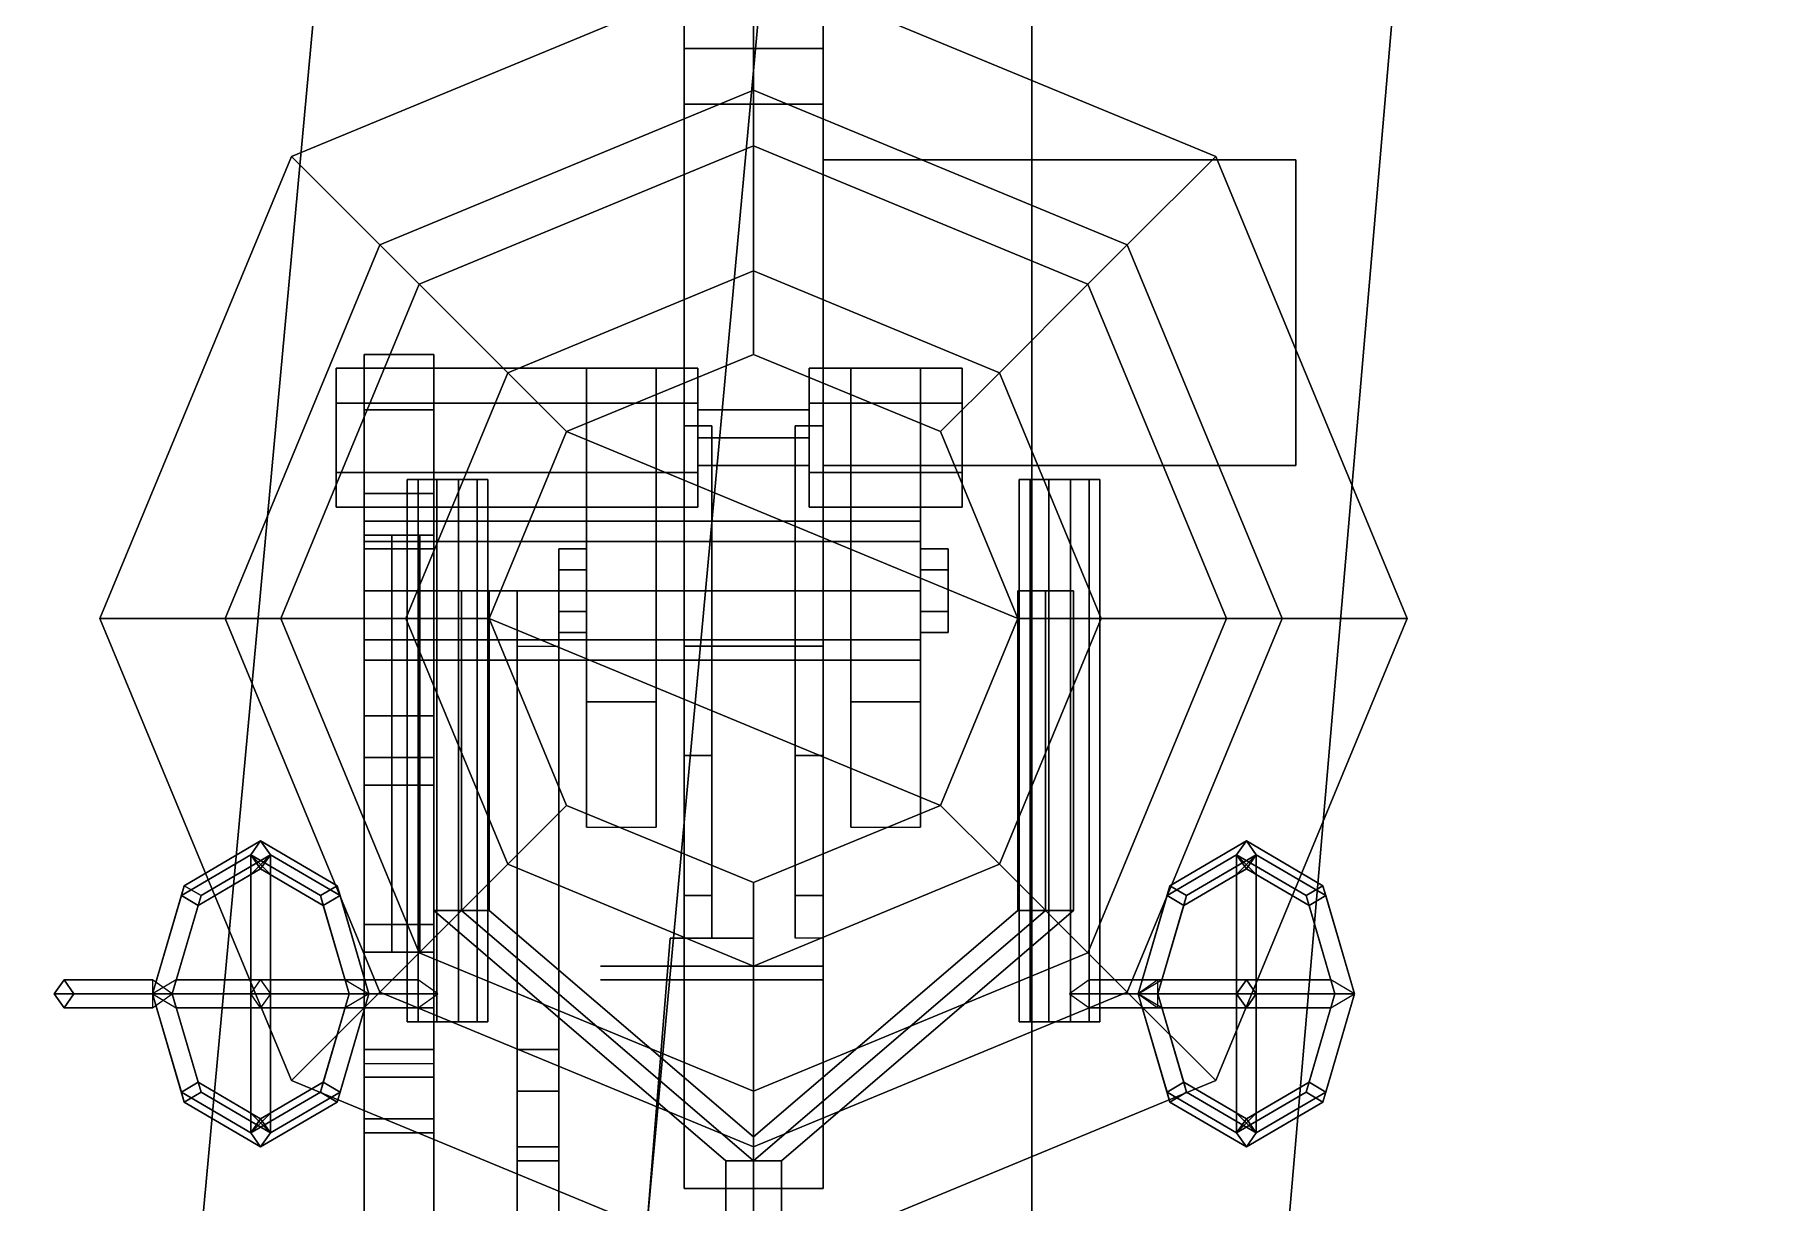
# Model space of a CAD drawing. Header units: millimetres. Extents: x -4.4 to 4.4, y -34.7 to 40.8.
# Drawn here: x -3.727 to -2.483, y 6.38 to 7.22 of the extents above; entities that cross this region are included whole.
import ezdxf

# ---------------------------------------------------------------- set-up
doc = ezdxf.new("R2010")
doc.units = ezdxf.units.MM
doc.layers.add('sleeve', color=5, linetype='Continuous')
doc.layers.add('turret', color=2, linetype='Continuous')

msp = doc.modelspace()

# ---------------------------------------------------------------- linework, layer by layer
for points in [[(-3.78, 9.69, -0.1), (-3.59, 9.69, -0.78), (-4.27, 1.88, -0.78), (-4.37, 1.88, -0.1)], [(-3.59, 9.69, -0.78), (-3.3, 9.69, -1.31), (-4.02, 1.88, -1.31), (-4.27, 1.88, -0.78)], [(-3.01, 9.69, 4.32), (-4.11, 9.69, 4.27), (-4.17, 1.88, 4.14), (-3.01, 1.88, 4.2)], [(-3.3, 9.69, -1.31), (-2.98, 9.69, -1.67), (-3.7, 1.88, -1.67), (-4.02, 1.88, -1.31)], [(-2.98, 9.69, -1.67), (-2.54, 9.69, -1.97), (-3.21, 1.88, -1.97), (-3.7, 1.88, -1.67)], [(-2.54, 9.69, -1.97), (-2.04, 9.69, -2.19), (-2.56, 1.88, -2.19), (-3.21, 1.88, -1.97)], [(-1.59, 9.69, 4.37), (-3.01, 9.69, 4.32), (-3.01, 1.88, 4.2), (-1.59, 1.88, 4.29)], [(-2.04, 9.69, -2.19), (-1.29, 9.69, -2.41), (-1.29, 1.88, -2.41), (-2.56, 1.88, -2.19)], [(-3.21, 7.27, 4.33), (-3.5423, 7.1323, 4.33), (-3.5423, 7.1323, 4.36), (-3.21, 7.27, 4.36)], [(-3.21, 7.27, 4.36), (-3.5423, 7.1323, 4.36), (-3.4787, 7.0687, 4.36), (-3.21, 7.18, 4.36)], [(-2.8777, 7.1323, 4.33), (-3.21, 7.27, 4.33), (-3.21, 7.27, 4.36), (-2.8777, 7.1323, 4.36)], [(-2.8777, 7.1323, 4.36), (-3.21, 7.27, 4.36), (-3.21, 7.18, 4.36), (-2.9413, 7.0687, 4.36)], [(-3.21, 7.18, 4.36), (-3.4787, 7.0687, 4.36), (-3.4504, 7.0404, 4.42), (-3.21, 7.14, 4.42)], [(-2.9413, 7.0687, 4.36), (-3.21, 7.18, 4.36), (-3.21, 7.14, 4.42), (-2.9696, 7.0404, 4.42)], [(-3.21, 7.14, 4.42), (-3.4504, 7.0404, 4.42), (-3.3868, 6.9768, 4.42), (-3.21, 7.05, 4.42)], [(-2.9696, 7.0404, 4.42), (-3.21, 7.14, 4.42), (-3.21, 7.05, 4.42), (-3.0332, 6.9768, 4.42)], [(-3.5423, 7.1323, 4.33), (-3.68, 6.8, 4.33), (-3.68, 6.8, 4.36), (-3.5423, 7.1323, 4.36)], [(-3.5423, 7.1323, 4.36), (-3.68, 6.8, 4.36), (-3.59, 6.8, 4.36), (-3.4787, 7.0687, 4.36)], [(-2.74, 6.8, 4.36), (-2.8777, 7.1323, 4.36), (-2.9413, 7.0687, 4.36), (-2.83, 6.8, 4.36)], [(-2.74, 6.8, 4.33), (-2.8777, 7.1323, 4.33), (-2.8777, 7.1323, 4.36), (-2.74, 6.8, 4.36)], [(-3.4787, 7.0687, 4.36), (-3.59, 6.8, 4.36), (-3.55, 6.8, 4.42), (-3.4504, 7.0404, 4.42)], [(-2.83, 6.8, 4.36), (-2.9413, 7.0687, 4.36), (-2.9696, 7.0404, 4.42), (-2.87, 6.8, 4.42)], [(-3.4504, 7.0404, 4.42), (-3.55, 6.8, 4.42), (-3.46, 6.8, 4.42), (-3.3868, 6.9768, 4.42)], [(-3.21, 7.05, 4.42), (-3.3868, 6.9768, 4.42), (-3.3444, 6.9344, 4.97), (-3.21, 6.99, 4.97)], [(-3.0332, 6.9768, 4.42), (-3.21, 7.05, 4.42), (-3.21, 6.99, 4.97), (-3.0756, 6.9344, 4.97)], [(-2.87, 6.8, 4.42), (-2.9696, 7.0404, 4.42), (-3.0332, 6.9768, 4.42), (-2.96, 6.8, 4.42)], [(-3.3868, 6.9768, 4.42), (-3.46, 6.8, 4.42), (-3.4, 6.8, 4.97), (-3.3444, 6.9344, 4.97)], [(-2.96, 6.8, 4.42), (-3.0332, 6.9768, 4.42), (-3.0756, 6.9344, 4.97), (-3.02, 6.8, 4.97)], [(-3.68, 6.8, 4.33), (-3.5423, 6.4677, 4.33), (-3.5423, 6.4677, 4.36), (-3.68, 6.8, 4.36)], [(-3.68, 6.8, 4.36), (-3.5423, 6.4677, 4.36), (-3.4787, 6.5313, 4.36), (-3.59, 6.8, 4.36)], [(-3.59, 6.8, 4.36), (-3.4787, 6.5313, 4.36), (-3.4504, 6.5596, 4.42), (-3.55, 6.8, 4.42)], [(-3.55, 6.8, 4.42), (-3.4504, 6.5596, 4.42), (-3.3868, 6.6232, 4.42), (-3.46, 6.8, 4.42)], [(-3.46, 6.8, 4.42), (-3.3868, 6.6232, 4.42), (-3.3444, 6.6656, 4.97), (-3.4, 6.8, 4.97)], [(-3.0332, 6.6232, 4.42), (-2.96, 6.8, 4.42), (-3.02, 6.8, 4.97), (-3.0756, 6.6656, 4.97)], [(-2.9696, 6.5596, 4.42), (-2.87, 6.8, 4.42), (-2.96, 6.8, 4.42), (-3.0332, 6.6232, 4.42)], [(-2.9413, 6.5313, 4.36), (-2.83, 6.8, 4.36), (-2.87, 6.8, 4.42), (-2.9696, 6.5596, 4.42)], [(-2.8777, 6.4677, 4.36), (-2.74, 6.8, 4.36), (-2.83, 6.8, 4.36), (-2.9413, 6.5313, 4.36)], [(-2.8777, 6.4677, 4.33), (-2.74, 6.8, 4.33), (-2.74, 6.8, 4.36), (-2.8777, 6.4677, 4.36)], [(-3.3868, 6.6232, 4.42), (-3.21, 6.55, 4.42), (-3.21, 6.61, 4.97), (-3.3444, 6.6656, 4.97)], [(-3.21, 6.55, 4.42), (-3.0332, 6.6232, 4.42), (-3.0756, 6.6656, 4.97), (-3.21, 6.61, 4.97)], [(-3.4504, 6.5596, 4.42), (-3.21, 6.46, 4.42), (-3.21, 6.55, 4.42), (-3.3868, 6.6232, 4.42)], [(-3.21, 6.46, 4.42), (-2.9696, 6.5596, 4.42), (-3.0332, 6.6232, 4.42), (-3.21, 6.55, 4.42)], [(-3.4787, 6.5313, 4.36), (-3.21, 6.42, 4.36), (-3.21, 6.46, 4.42), (-3.4504, 6.5596, 4.42)], [(-3.21, 6.42, 4.36), (-2.9413, 6.5313, 4.36), (-2.9696, 6.5596, 4.42), (-3.21, 6.46, 4.42)], [(-3.5423, 6.4677, 4.36), (-3.21, 6.33, 4.36), (-3.21, 6.42, 4.36), (-3.4787, 6.5313, 4.36)], [(-3.21, 6.33, 4.36), (-2.8777, 6.4677, 4.36), (-2.9413, 6.5313, 4.36), (-3.21, 6.42, 4.36)], [(-3.5423, 6.4677, 4.33), (-3.21, 6.33, 4.33), (-3.21, 6.33, 4.36), (-3.5423, 6.4677, 4.36)], [(-3.21, 6.33, 4.33), (-2.8777, 6.4677, 4.33), (-2.8777, 6.4677, 4.36), (-3.21, 6.33, 4.36)]]:
    msp.add_3dface(points)
at = {"layer": 'sleeve'}
for points in [[(-3.16, 7.21, 5.45), (-3.16, 7.23, 5.44), (-3.26, 7.23, 5.44), (-3.26, 7.21, 5.45)], [(-3.26, 7.17, 5.29), (-3.26, 7.23, 5.32), (-3.16, 7.23, 5.32), (-3.16, 7.17, 5.29)], [(-3.26, 7.23, 5.44), (-3.26, 7.23, 5.32), (-3.26, 7.17, 5.29), (-3.26, 7.21, 5.45)], [(-3.16, 7.17, 5.29), (-3.16, 7.23, 5.32), (-3.16, 7.23, 5.44), (-3.16, 7.21, 5.45)], [(-3.16, 6.78, 5.45), (-3.16, 7.21, 5.45), (-3.26, 7.21, 5.45), (-3.26, 6.78, 5.45)], [(-3.26, 7.21, 5.45), (-3.26, 7.17, 5.29), (-3.26, 6.78, 5.27), (-3.26, 6.78, 5.45)], [(-3.16, 6.78, 5.27), (-3.16, 7.17, 5.29), (-3.16, 7.21, 5.45), (-3.16, 6.78, 5.45)], [(-3.26, 6.78, 5.27), (-3.26, 7.17, 5.29), (-3.16, 7.17, 5.29), (-3.16, 6.78, 5.27)], [(-2.82, 6.91, 5.41), (-2.82, 7.13, 5.41), (-3.16, 7.13, 5.41), (-3.16, 6.91, 5.41)], [(-2.82, 7.13, 5.41), (-2.82, 7.13, 5.37), (-3.16, 7.13, 5.37), (-3.16, 7.13, 5.41)], [(-3.16, 6.91, 5.37), (-3.16, 7.13, 5.37), (-2.82, 7.13, 5.37), (-2.82, 6.91, 5.37)], [(-2.82, 6.91, 5.37), (-2.82, 7.13, 5.37), (-2.82, 7.13, 5.41), (-2.82, 6.91, 5.41)], [(-3.26, 6.9386, 5.1836), (-3.26, 6.78, 5.27), (-3.24, 6.78, 5.27), (-3.24, 6.9386, 5.1836)], [(-3.26, 6.78, 5.27), (-3.26, 6.78, 5.27), (-3.26, 6.9386, 5.1836), (-3.26, 6.82, 5.16)], [(-3.26, 6.82, 5.16), (-3.26, 6.9386, 5.1836), (-3.24, 6.9386, 5.1836), (-3.24, 6.82, 5.16)], [(-3.18, 6.82, 5.16), (-3.18, 6.9386, 5.1836), (-3.16, 6.9386, 5.1836), (-3.16, 6.82, 5.16)], [(-3.18, 6.78, 5.27), (-3.18, 6.78, 5.27), (-3.18, 6.9386, 5.1836), (-3.18, 6.82, 5.16)], [(-3.18, 6.9386, 5.1836), (-3.18, 6.78, 5.27), (-3.16, 6.78, 5.27), (-3.16, 6.9386, 5.1836)], [(-3.16, 6.91, 5.41), (-3.16, 6.91, 5.37), (-2.82, 6.91, 5.37), (-2.82, 6.91, 5.41)], [(-3.28, 6.87, 5.47), (-3.28, 6.8554, 5.5054), (-3.14, 6.8554, 5.5054), (-3.14, 6.87, 5.47)], [(-3.28, 6.8554, 5.4346), (-3.28, 6.87, 5.47), (-3.14, 6.87, 5.47), (-3.14, 6.8554, 5.4346)], [(-3.28, 6.8554, 5.5054), (-3.28, 6.82, 5.52), (-3.14, 6.82, 5.52), (-3.14, 6.8554, 5.5054)], [(-3.28, 6.82, 5.42), (-3.28, 6.8554, 5.4346), (-3.14, 6.8554, 5.4346), (-3.14, 6.82, 5.42)], [(-3.33, 6.835, 5.496), (-3.33, 6.85, 5.47), (-3.35, 6.85, 5.47), (-3.35, 6.835, 5.496)], [(-3.33, 6.85, 5.47), (-3.33, 6.835, 5.444), (-3.35, 6.835, 5.444), (-3.35, 6.85, 5.47)], [(-3.35, 6.85, 5.47), (-3.35, 6.79, 5.47), (-3.35, 6.805, 5.496), (-3.35, 6.835, 5.496)], [(-3.35, 6.835, 5.444), (-3.35, 6.805, 5.444), (-3.35, 6.79, 5.47), (-3.35, 6.85, 5.47)], [(-3.09, 6.85, 5.47), (-3.09, 6.835, 5.496), (-3.07, 6.835, 5.496), (-3.07, 6.85, 5.47)], [(-3.09, 6.835, 5.444), (-3.09, 6.85, 5.47), (-3.07, 6.85, 5.47), (-3.07, 6.835, 5.444)], [(-3.07, 6.835, 5.496), (-3.07, 6.805, 5.496), (-3.07, 6.79, 5.47), (-3.07, 6.85, 5.47)], [(-3.07, 6.85, 5.47), (-3.07, 6.79, 5.47), (-3.07, 6.805, 5.444), (-3.07, 6.835, 5.444)], [(-3.33, 6.805, 5.496), (-3.33, 6.835, 5.496), (-3.35, 6.835, 5.496), (-3.35, 6.805, 5.496)], [(-3.33, 6.835, 5.444), (-3.33, 6.805, 5.444), (-3.35, 6.805, 5.444), (-3.35, 6.835, 5.444)], [(-3.09, 6.835, 5.496), (-3.09, 6.805, 5.496), (-3.07, 6.805, 5.496), (-3.07, 6.835, 5.496)], [(-3.09, 6.805, 5.444), (-3.09, 6.835, 5.444), (-3.07, 6.835, 5.444), (-3.07, 6.805, 5.444)], [(-3.28, 6.82, 5.52), (-3.28, 6.7846, 5.5054), (-3.14, 6.7846, 5.5054), (-3.14, 6.82, 5.52)], [(-3.28, 6.7846, 5.4346), (-3.28, 6.82, 5.42), (-3.14, 6.82, 5.42), (-3.14, 6.7846, 5.4346)], [(-3.26, 6.6008, 5.2508), (-3.26, 6.78, 5.27), (-3.26, 6.82, 5.16), (-3.26, 6.7014, 5.1836)], [(-3.26, 6.7014, 5.1836), (-3.26, 6.82, 5.16), (-3.24, 6.82, 5.16), (-3.24, 6.7014, 5.1836)], [(-3.24, 6.7014, 5.1836), (-3.24, 6.82, 5.16), (-3.24, 6.78, 5.27), (-3.24, 6.6008, 5.2508)], [(-3.18, 6.7014, 5.1836), (-3.18, 6.82, 5.16), (-3.16, 6.82, 5.16), (-3.16, 6.7014, 5.1836)], [(-3.18, 6.6008, 5.2508), (-3.18, 6.78, 5.27), (-3.18, 6.82, 5.16), (-3.18, 6.7014, 5.1836)], [(-3.16, 6.7014, 5.1836), (-3.16, 6.82, 5.16), (-3.16, 6.78, 5.27), (-3.16, 6.6008, 5.2508)], [(-3.33, 6.79, 5.47), (-3.33, 6.805, 5.496), (-3.35, 6.805, 5.496), (-3.35, 6.79, 5.47)], [(-3.33, 6.805, 5.444), (-3.33, 6.79, 5.47), (-3.35, 6.79, 5.47), (-3.35, 6.805, 5.444)], [(-3.09, 6.805, 5.496), (-3.09, 6.79, 5.47), (-3.07, 6.79, 5.47), (-3.07, 6.805, 5.496)], [(-3.09, 6.79, 5.47), (-3.09, 6.805, 5.444), (-3.07, 6.805, 5.444), (-3.07, 6.79, 5.47)], [(-3.28, 6.7846, 5.5054), (-3.28, 6.77, 5.47), (-3.14, 6.77, 5.47), (-3.14, 6.7846, 5.5054)], [(-3.28, 6.77, 5.47), (-3.28, 6.7846, 5.4346), (-3.14, 6.7846, 5.4346), (-3.14, 6.77, 5.47)], [(-3.26, 6.39, 5.32), (-3.26, 6.78, 5.27), (-3.16, 6.78, 5.27), (-3.16, 6.39, 5.32)], [(-3.16, 6.39, 5.45), (-3.16, 6.78, 5.45), (-3.26, 6.78, 5.45), (-3.26, 6.39, 5.45)], [(-3.26, 6.78, 5.45), (-3.26, 6.78, 5.27), (-3.26, 6.39, 5.32), (-3.26, 6.39, 5.45)], [(-3.26, 6.78, 5.27), (-3.26, 6.78, 5.27), (-3.26, 6.6008, 5.2508), (-3.26, 6.57, 5.2969)], [(-3.24, 6.57, 5.2969), (-3.24, 6.6008, 5.2508), (-3.24, 6.78, 5.27)], [(-3.18, 6.78, 5.27), (-3.18, 6.78, 5.27), (-3.18, 6.6008, 5.2508), (-3.18, 6.57, 5.2969)], [(-3.16, 6.39, 5.32), (-3.16, 6.78, 5.27), (-3.16, 6.78, 5.45), (-3.16, 6.39, 5.45)], [(-3.16, 6.57, 5.2969), (-3.16, 6.6008, 5.2508), (-3.16, 6.78, 5.27)], [(-3.26, 6.6008, 5.2508), (-3.26, 6.7014, 5.1836), (-3.24, 6.7014, 5.1836), (-3.24, 6.6008, 5.2508)], [(-3.18, 6.6008, 5.2508), (-3.18, 6.7014, 5.1836), (-3.16, 6.7014, 5.1836), (-3.16, 6.6008, 5.2508)], [(-3.26, 6.57, 5.2969), (-3.26, 6.6008, 5.2508), (-3.24, 6.6008, 5.2508), (-3.24, 6.57, 5.2969)], [(-3.18, 6.57, 5.2969), (-3.18, 6.6008, 5.2508), (-3.16, 6.6008, 5.2508), (-3.16, 6.57, 5.2969)], [(-3.26, 6.39, 5.45), (-3.26, 6.39, 5.32), (-3.16, 6.39, 5.32), (-3.16, 6.39, 5.45)]]:
    msp.add_3dface(points, dxfattribs=at)
at = {"layer": 'turret'}
for points in [[(-3.51, 6.955, 5.1167), (-3.51, 6.98, 5.16), (-3.25, 6.98, 5.16), (-3.25, 6.955, 5.1167)], [(-3.51, 6.98, 5.16), (-3.51, 6.955, 5.2033), (-3.25, 6.955, 5.2033), (-3.25, 6.98, 5.16)], [(-3.51, 6.98, 5.16), (-3.51, 6.88, 5.16), (-3.51, 6.905, 5.2033), (-3.51, 6.955, 5.2033)], [(-3.51, 6.955, 5.1167), (-3.51, 6.905, 5.1167), (-3.51, 6.88, 5.16), (-3.51, 6.98, 5.16)], [(-3.49, 6.98, 5.1), (-3.49, 6.99, 5.14), (-3.44, 6.99, 5.14), (-3.44, 6.98, 5.1)], [(-3.49, 6.99, 5.14), (-3.49, 6.86, 5.16), (-3.44, 6.86, 5.16), (-3.44, 6.99, 5.14)], [(-3.49, 6.85, 5.1), (-3.49, 6.86, 5.16), (-3.49, 6.99, 5.14), (-3.49, 6.98, 5.1)], [(-3.44, 6.98, 5.1), (-3.44, 6.85, 5.1), (-3.49, 6.85, 5.1), (-3.49, 6.98, 5.1)], [(-3.44, 6.99, 5.14), (-3.44, 6.86, 5.16), (-3.44, 6.85, 5.1), (-3.44, 6.98, 5.1)], [(-3.21, 6.99, 4.97), (-3.3444, 6.9344, 4.97), (-3.3444, 6.9344, 5.02), (-3.21, 6.99, 5.02)], [(-3.3444, 6.9344, 5.02), (-3.02, 6.8, 5.02), (-3.0756, 6.9344, 5.02), (-3.21, 6.99, 5.02)], [(-3.33, 6.88, 5.37), (-3.33, 6.98, 5.02), (-3.33, 6.65, 5.02), (-3.33, 6.74, 5.37)], [(-3.28, 6.88, 5.37), (-3.28, 6.98, 5.02), (-3.33, 6.98, 5.02), (-3.33, 6.88, 5.37)], [(-3.28, 6.65, 5.02), (-3.28, 6.98, 5.02), (-3.28, 6.88, 5.37), (-3.28, 6.74, 5.37)], [(-3.25, 6.905, 5.1167), (-3.25, 6.955, 5.1167), (-3.25, 6.98, 5.16), (-3.25, 6.88, 5.16)], [(-3.25, 6.88, 5.16), (-3.25, 6.98, 5.16), (-3.25, 6.955, 5.2033), (-3.25, 6.905, 5.2033)], [(-3.0756, 6.9344, 4.97), (-3.21, 6.99, 4.97), (-3.21, 6.99, 5.02), (-3.0756, 6.9344, 5.02)], [(-3.17, 6.98, 5.16), (-3.17, 6.88, 5.16), (-3.17, 6.905, 5.2033), (-3.17, 6.955, 5.2033)], [(-3.17, 6.955, 5.1167), (-3.17, 6.905, 5.1167), (-3.17, 6.88, 5.16), (-3.17, 6.98, 5.16)], [(-3.06, 6.955, 5.2033), (-3.06, 6.98, 5.16), (-3.17, 6.98, 5.16), (-3.17, 6.955, 5.2033)], [(-3.06, 6.98, 5.16), (-3.06, 6.955, 5.1167), (-3.17, 6.955, 5.1167), (-3.17, 6.98, 5.16)], [(-3.09, 6.88, 5.37), (-3.09, 6.98, 5.02), (-3.14, 6.98, 5.02), (-3.14, 6.88, 5.37)], [(-3.14, 6.88, 5.37), (-3.14, 6.98, 5.02), (-3.14, 6.65, 5.02), (-3.14, 6.74, 5.37)], [(-3.09, 6.65, 5.02), (-3.09, 6.98, 5.02), (-3.09, 6.88, 5.37), (-3.09, 6.74, 5.37)], [(-3.06, 6.88, 5.16), (-3.06, 6.98, 5.16), (-3.06, 6.955, 5.2033), (-3.06, 6.905, 5.2033)], [(-3.06, 6.905, 5.1167), (-3.06, 6.955, 5.1167), (-3.06, 6.98, 5.16), (-3.06, 6.88, 5.16)], [(-3.51, 6.905, 5.1167), (-3.51, 6.955, 5.1167), (-3.25, 6.955, 5.1167), (-3.25, 6.905, 5.1167)], [(-3.51, 6.955, 5.2033), (-3.51, 6.905, 5.2033), (-3.25, 6.905, 5.2033), (-3.25, 6.955, 5.2033)], [(-3.06, 6.955, 5.1167), (-3.06, 6.905, 5.1167), (-3.17, 6.905, 5.1167), (-3.17, 6.955, 5.1167)], [(-3.06, 6.905, 5.2033), (-3.06, 6.955, 5.2033), (-3.17, 6.955, 5.2033), (-3.17, 6.905, 5.2033)], [(-3.49, 6.95, 5.21), (-3.49, 6.86, 5.32), (-3.44, 6.86, 5.32), (-3.44, 6.95, 5.21)], [(-3.49, 6.89, 5.16), (-3.49, 6.95, 5.21), (-3.44, 6.95, 5.21), (-3.44, 6.89, 5.16)], [(-3.49, 6.82, 5.28), (-3.49, 6.86, 5.32), (-3.49, 6.95, 5.21), (-3.49, 6.89, 5.16)], [(-3.44, 6.95, 5.21), (-3.44, 6.86, 5.32), (-3.44, 6.82, 5.28), (-3.44, 6.89, 5.16)], [(-3.25, 6.95, 5.16), (-3.25, 6.93, 5.18), (-3.17, 6.93, 5.18), (-3.17, 6.95, 5.16)], [(-3.25, 6.93, 5.14), (-3.25, 6.95, 5.16), (-3.17, 6.95, 5.16), (-3.17, 6.93, 5.14)], [(-3.4, 6.8, 5.02), (-3.0756, 6.6656, 5.02), (-3.02, 6.8, 5.02), (-3.3444, 6.9344, 5.02)], [(-3.3444, 6.9344, 4.97), (-3.4, 6.8, 4.97), (-3.4, 6.8, 5.02), (-3.3444, 6.9344, 5.02)], [(-3.25, 6.93, 5.18), (-3.25, 6.91, 5.16), (-3.17, 6.91, 5.16), (-3.17, 6.93, 5.18)], [(-3.25, 6.91, 5.16), (-3.25, 6.93, 5.14), (-3.17, 6.93, 5.14), (-3.17, 6.91, 5.16)], [(-3.02, 6.8, 4.97), (-3.0756, 6.9344, 4.97), (-3.0756, 6.9344, 5.02), (-3.02, 6.8, 5.02)], [(-3.51, 6.905, 5.2033), (-3.51, 6.88, 5.16), (-3.25, 6.88, 5.16), (-3.25, 6.905, 5.2033)], [(-3.51, 6.88, 5.16), (-3.51, 6.905, 5.1167), (-3.25, 6.905, 5.1167), (-3.25, 6.88, 5.16)], [(-3.06, 6.88, 5.16), (-3.06, 6.905, 5.2033), (-3.17, 6.905, 5.2033), (-3.17, 6.88, 5.16)], [(-3.06, 6.905, 5.1167), (-3.06, 6.88, 5.16), (-3.17, 6.88, 5.16), (-3.17, 6.905, 5.1167)], [(-3.459, 6.51, 4.9922), (-3.4512, 6.51, 5.0212), (-3.4512, 6.9, 5.0212), (-3.459, 6.9, 4.9922)], [(-3.4512, 6.9, 5.0212), (-3.4088, 6.9, 4.9788), (-3.4378, 6.9, 4.971), (-3.459, 6.9, 4.9922)], [(-3.4378, 6.51, 4.971), (-3.459, 6.51, 4.9922), (-3.459, 6.9, 4.9922), (-3.4378, 6.9, 4.971)], [(-3.4512, 6.51, 5.0212), (-3.4222, 6.51, 5.029), (-3.4222, 6.9, 5.029), (-3.4512, 6.9, 5.0212)], [(-3.4222, 6.9, 5.029), (-3.401, 6.9, 5.0078), (-3.4088, 6.9, 4.9788), (-3.4512, 6.9, 5.0212)], [(-3.4088, 6.51, 4.9788), (-3.4378, 6.51, 4.971), (-3.4378, 6.9, 4.971), (-3.4088, 6.9, 4.9788)], [(-3.4222, 6.51, 5.029), (-3.401, 6.51, 5.0078), (-3.401, 6.9, 5.0078), (-3.4222, 6.9, 5.029)], [(-3.401, 6.51, 5.0078), (-3.4088, 6.51, 4.9788), (-3.4088, 6.9, 4.9788), (-3.401, 6.9, 5.0078)], [(-2.9688, 6.9, 5.0212), (-3.0112, 6.9, 4.9788), (-3.019, 6.9, 5.0078), (-2.9978, 6.9, 5.029)], [(-3.019, 6.51, 5.0078), (-2.9978, 6.51, 5.029), (-2.9978, 6.9, 5.029), (-3.019, 6.9, 5.0078)], [(-3.0112, 6.51, 4.9788), (-3.019, 6.51, 5.0078), (-3.019, 6.9, 5.0078), (-3.0112, 6.9, 4.9788)], [(-2.961, 6.9, 4.9922), (-2.9822, 6.9, 4.971), (-3.0112, 6.9, 4.9788), (-2.9688, 6.9, 5.0212)], [(-2.9822, 6.51, 4.971), (-3.0112, 6.51, 4.9788), (-3.0112, 6.9, 4.9788), (-2.9822, 6.9, 4.971)], [(-2.9978, 6.51, 5.029), (-2.9688, 6.51, 5.0212), (-2.9688, 6.9, 5.0212), (-2.9978, 6.9, 5.029)], [(-2.961, 6.51, 4.9922), (-2.9822, 6.51, 4.971), (-2.9822, 6.9, 4.971), (-2.961, 6.9, 4.9922)], [(-2.9688, 6.51, 5.0212), (-2.961, 6.51, 4.9922), (-2.961, 6.9, 4.9922), (-2.9688, 6.9, 5.0212)], [(-3.44, 6.89, 5.16), (-3.44, 6.82, 5.28), (-3.49, 6.82, 5.28), (-3.49, 6.89, 5.16)], [(-3.33, 6.87, 5.47), (-3.33, 6.88, 5.37), (-3.33, 6.74, 5.37), (-3.33, 6.77, 5.47)], [(-3.28, 6.87, 5.47), (-3.28, 6.88, 5.37), (-3.33, 6.88, 5.37), (-3.33, 6.87, 5.47)], [(-3.28, 6.74, 5.37), (-3.28, 6.88, 5.37), (-3.28, 6.87, 5.47), (-3.28, 6.77, 5.47)], [(-3.14, 6.87, 5.47), (-3.14, 6.88, 5.37), (-3.14, 6.74, 5.37), (-3.14, 6.77, 5.47)], [(-3.09, 6.87, 5.47), (-3.09, 6.88, 5.37), (-3.14, 6.88, 5.37), (-3.14, 6.87, 5.47)], [(-3.09, 6.74, 5.37), (-3.09, 6.88, 5.37), (-3.09, 6.87, 5.47), (-3.09, 6.77, 5.47)], [(-3.49, 6.87, 5.47), (-3.49, 6.8554, 5.5054), (-3.28, 6.8554, 5.5054), (-3.28, 6.87, 5.47)], [(-3.49, 6.8554, 5.4346), (-3.49, 6.87, 5.47), (-3.33, 6.87, 5.47), (-3.33, 6.8554, 5.4346)], [(-3.49, 6.87, 5.47), (-3.49, 6.7846, 5.4346), (-3.49, 6.77, 5.47), (-3.49, 6.8554, 5.5054)], [(-3.49, 6.8554, 5.4346), (-3.49, 6.82, 5.42), (-3.49, 6.7846, 5.4346), (-3.49, 6.87, 5.47)], [(-3.28, 6.77, 5.47), (-3.28, 6.87, 5.47), (-3.28, 6.8554, 5.5054), (-3.28, 6.7846, 5.5054)], [(-3.14, 6.87, 5.47), (-3.14, 6.8554, 5.5054), (-3.09, 6.8554, 5.5054), (-3.09, 6.87, 5.47)], [(-3.14, 6.87, 5.47), (-3.14, 6.77, 5.47), (-3.14, 6.7846, 5.5054), (-3.14, 6.8554, 5.5054)], [(-3.09, 6.77, 5.47), (-3.09, 6.87, 5.47), (-3.09, 6.8554, 5.5054), (-3.09, 6.7846, 5.5054)], [(-3.49, 6.86, 5.32), (-3.49, 6.73, 5.47), (-3.44, 6.73, 5.47), (-3.44, 6.86, 5.32)], [(-3.49, 6.7, 5.42), (-3.49, 6.73, 5.47), (-3.49, 6.86, 5.32), (-3.49, 6.82, 5.28)], [(-3.44, 6.85, 5.1), (-3.44, 6.86, 5.16), (-3.49, 6.86, 5.16), (-3.49, 6.85, 5.1)], [(-3.49, 6.56, 5.16), (-3.47, 6.56, 5.18), (-3.47, 6.86, 5.15), (-3.49, 6.86, 5.13)], [(-3.47, 6.56, 5.14), (-3.49, 6.56, 5.16), (-3.49, 6.86, 5.13), (-3.47, 6.86, 5.11)], [(-3.49, 6.8554, 5.5054), (-3.49, 6.82, 5.52), (-3.28, 6.82, 5.52), (-3.28, 6.8554, 5.5054)], [(-3.49, 6.82, 5.42), (-3.49, 6.8554, 5.4346), (-3.33, 6.8554, 5.4346), (-3.33, 6.82, 5.42)], [(-3.49, 6.8554, 5.5054), (-3.49, 6.77, 5.47), (-3.49, 6.7846, 5.5054), (-3.49, 6.82, 5.52)], [(-3.47, 6.56, 5.18), (-3.45, 6.56, 5.16), (-3.45, 6.86, 5.13), (-3.47, 6.86, 5.15)], [(-3.45, 6.56, 5.16), (-3.47, 6.56, 5.14), (-3.47, 6.86, 5.11), (-3.45, 6.86, 5.13)], [(-3.44, 6.86, 5.32), (-3.44, 6.73, 5.47), (-3.44, 6.7, 5.42), (-3.44, 6.82, 5.28)], [(-3.28, 6.7846, 5.5054), (-3.28, 6.8554, 5.5054), (-3.28, 6.82, 5.52)], [(-3.14, 6.8554, 5.5054), (-3.14, 6.82, 5.52), (-3.09, 6.82, 5.52), (-3.09, 6.8554, 5.5054)], [(-3.14, 6.8554, 5.5054), (-3.14, 6.7846, 5.5054), (-3.14, 6.82, 5.52)], [(-3.09, 6.7846, 5.5054), (-3.09, 6.8554, 5.5054), (-3.09, 6.82, 5.52)], [(-3.49, 6.82, 5.52), (-3.49, 6.7846, 5.5054), (-3.28, 6.7846, 5.5054), (-3.28, 6.82, 5.52)], [(-3.49, 6.7846, 5.4346), (-3.49, 6.82, 5.42), (-3.33, 6.82, 5.42), (-3.33, 6.7846, 5.4346)], [(-3.44, 6.82, 5.28), (-3.44, 6.7, 5.42), (-3.49, 6.7, 5.42), (-3.49, 6.82, 5.28)], [(-3.42, 6.82, 4.96), (-3.44, 6.82, 4.98), (-3.42, 6.82, 5), (-3.4, 6.82, 4.98)], [(-3.44, 6.82, 4.98), (-3.42, 6.82, 4.96), (-3.42, 6.59, 4.96), (-3.44, 6.59, 4.98)], [(-3.42, 6.82, 5), (-3.44, 6.82, 4.98), (-3.44, 6.59, 4.98), (-3.42, 6.59, 5)], [(-3.42, 6.82, 4.96), (-3.4, 6.82, 4.98), (-3.4, 6.59, 4.98), (-3.42, 6.59, 4.96)], [(-3.4, 6.82, 4.98), (-3.42, 6.82, 5), (-3.42, 6.59, 5), (-3.4, 6.59, 4.98)], [(-3.38, 6.82, 5.52), (-3.38, 6.78, 5.49), (-3.38, 6.46, 5.81), (-3.38, 6.49, 5.86)], [(-3.35, 6.49, 5.86), (-3.35, 6.82, 5.52), (-3.38, 6.82, 5.52), (-3.38, 6.49, 5.86)], [(-3.35, 6.46, 5.81), (-3.35, 6.78, 5.49), (-3.35, 6.82, 5.52), (-3.35, 6.49, 5.86)], [(-3.14, 6.82, 5.52), (-3.14, 6.7846, 5.5054), (-3.09, 6.7846, 5.5054), (-3.09, 6.82, 5.52)], [(-3.02, 6.82, 4.98), (-3, 6.82, 4.96), (-3, 6.59, 4.96), (-3.02, 6.59, 4.98)], [(-3, 6.82, 4.96), (-3.02, 6.82, 4.98), (-3, 6.82, 5), (-2.98, 6.82, 4.98)], [(-3, 6.82, 5), (-3.02, 6.82, 4.98), (-3.02, 6.59, 4.98), (-3, 6.59, 5)], [(-3, 6.82, 4.96), (-2.98, 6.82, 4.98), (-2.98, 6.59, 4.98), (-3, 6.59, 4.96)], [(-2.98, 6.82, 4.98), (-3, 6.82, 5), (-3, 6.59, 5), (-2.98, 6.59, 4.98)], [(-3.3444, 6.6656, 5.02), (-3.21, 6.61, 5.02), (-3.0756, 6.6656, 5.02), (-3.4, 6.8, 5.02)], [(-3.4, 6.8, 4.97), (-3.3444, 6.6656, 4.97), (-3.3444, 6.6656, 5.02), (-3.4, 6.8, 5.02)], [(-3.0756, 6.6656, 4.97), (-3.02, 6.8, 4.97), (-3.02, 6.8, 5.02), (-3.0756, 6.6656, 5.02)], [(-3.49, 6.7846, 5.5054), (-3.49, 6.77, 5.47), (-3.28, 6.77, 5.47), (-3.28, 6.7846, 5.5054)], [(-3.49, 6.77, 5.47), (-3.49, 6.7846, 5.4346), (-3.33, 6.7846, 5.4346), (-3.33, 6.77, 5.47)], [(-3.38, 6.46, 5.81), (-3.38, 6.78, 5.49), (-3.35, 6.78, 5.49), (-3.35, 6.46, 5.81)], [(-3.14, 6.7846, 5.5054), (-3.14, 6.77, 5.47), (-3.09, 6.77, 5.47), (-3.09, 6.7846, 5.5054)], [(-3.33, 6.77, 5.47), (-3.33, 6.74, 5.37), (-3.28, 6.74, 5.37), (-3.28, 6.77, 5.47)], [(-3.14, 6.77, 5.47), (-3.14, 6.74, 5.37), (-3.09, 6.74, 5.37), (-3.09, 6.77, 5.47)], [(-3.49, 6.73, 5.47), (-3.49, 6.7, 5.49), (-3.44, 6.7, 5.49), (-3.44, 6.73, 5.47)], [(-3.49, 6.68, 5.43), (-3.49, 6.7, 5.49), (-3.49, 6.73, 5.47), (-3.49, 6.7, 5.42)], [(-3.44, 6.73, 5.47), (-3.44, 6.7, 5.49), (-3.44, 6.68, 5.43), (-3.44, 6.7, 5.42)], [(-3.33, 6.74, 5.37), (-3.33, 6.65, 5.02), (-3.28, 6.65, 5.02), (-3.28, 6.74, 5.37)], [(-3.14, 6.74, 5.37), (-3.14, 6.65, 5.02), (-3.09, 6.65, 5.02), (-3.09, 6.74, 5.37)], [(-3.49, 6.7, 5.49), (-3.49, 6.44, 5.49), (-3.44, 6.44, 5.49), (-3.44, 6.7, 5.49)], [(-3.49, 6.43, 5.43), (-3.49, 6.44, 5.49), (-3.49, 6.7, 5.49), (-3.49, 6.68, 5.43)], [(-3.44, 6.7, 5.42), (-3.44, 6.68, 5.43), (-3.49, 6.68, 5.43), (-3.49, 6.7, 5.42)], [(-3.44, 6.7, 5.49), (-3.44, 6.44, 5.49), (-3.44, 6.43, 5.43), (-3.44, 6.68, 5.43)], [(-3.44, 6.68, 5.43), (-3.44, 6.43, 5.43), (-3.49, 6.43, 5.43), (-3.49, 6.68, 5.43)], [(-3.3444, 6.6656, 4.97), (-3.21, 6.61, 4.97), (-3.21, 6.61, 5.02), (-3.3444, 6.6656, 5.02)], [(-3.21, 6.61, 4.97), (-3.0756, 6.6656, 4.97), (-3.0756, 6.6656, 5.02), (-3.21, 6.61, 5.02)], [(-3.6194, 6.6078, 5.0794), (-3.6214, 6.6007, 5.0914), (-3.5714, 6.63, 5.1414), (-3.5644, 6.64, 5.1344)], [(-3.6214, 6.6007, 5.0914), (-3.6094, 6.5936, 5.0894), (-3.5644, 6.62, 5.1344), (-3.5714, 6.63, 5.1414)], [(-3.6073, 6.6007, 5.0773), (-3.6194, 6.6078, 5.0794), (-3.5644, 6.64, 5.1344), (-3.5573, 6.63, 5.1273)], [(-3.6094, 6.5936, 5.0894), (-3.6073, 6.6007, 5.0773), (-3.5573, 6.63, 5.1273), (-3.5644, 6.62, 5.1344)], [(-3.5644, 6.64, 5.1344), (-3.5714, 6.63, 5.1414), (-3.5214, 6.6007, 5.1914), (-3.5094, 6.6078, 5.1894)], [(-3.5714, 6.63, 5.1414), (-3.5644, 6.62, 5.1344), (-3.5194, 6.5936, 5.1794), (-3.5214, 6.6007, 5.1914)], [(-3.5573, 6.43, 5.1273), (-3.5714, 6.4441, 5.1273), (-3.5714, 6.6159, 5.1273), (-3.5573, 6.63, 5.1273)], [(-3.5714, 6.4441, 5.1273), (-3.5714, 6.43, 5.1414), (-3.5714, 6.63, 5.1414), (-3.5714, 6.6159, 5.1273)], [(-3.5714, 6.43, 5.1414), (-3.5573, 6.4441, 5.1414), (-3.5573, 6.6159, 5.1414), (-3.5714, 6.63, 5.1414)], [(-3.5573, 6.63, 5.1273), (-3.5644, 6.64, 5.1344), (-3.5094, 6.6078, 5.1894), (-3.5073, 6.6007, 5.1773)], [(-3.5644, 6.62, 5.1344), (-3.5573, 6.63, 5.1273), (-3.5073, 6.6007, 5.1773), (-3.5194, 6.5936, 5.1794)], [(-3.5573, 6.4441, 5.1414), (-3.5573, 6.43, 5.1273), (-3.5573, 6.63, 5.1273), (-3.5573, 6.6159, 5.1414)], [(-2.9127, 6.6007, 5.1773), (-2.9106, 6.6078, 5.1894), (-2.8556, 6.64, 5.1344), (-2.8627, 6.63, 5.1273)], [(-2.9006, 6.5936, 5.1794), (-2.9127, 6.6007, 5.1773), (-2.8627, 6.63, 5.1273), (-2.8556, 6.62, 5.1344)], [(-2.9106, 6.6078, 5.1894), (-2.8986, 6.6007, 5.1914), (-2.8486, 6.63, 5.1414), (-2.8556, 6.64, 5.1344)], [(-2.8986, 6.6007, 5.1914), (-2.9006, 6.5936, 5.1794), (-2.8556, 6.62, 5.1344), (-2.8486, 6.63, 5.1414)], [(-2.8627, 6.63, 5.1273), (-2.8556, 6.64, 5.1344), (-2.8006, 6.6078, 5.0794), (-2.8127, 6.6007, 5.0773)], [(-2.8486, 6.4441, 5.1273), (-2.8627, 6.43, 5.1273), (-2.8627, 6.63, 5.1273), (-2.8486, 6.6159, 5.1273)], [(-2.8627, 6.4441, 5.1414), (-2.8486, 6.43, 5.1414), (-2.8486, 6.63, 5.1414), (-2.8627, 6.6159, 5.1414)], [(-2.8627, 6.43, 5.1273), (-2.8627, 6.4441, 5.1414), (-2.8627, 6.6159, 5.1414), (-2.8627, 6.63, 5.1273)], [(-2.8556, 6.62, 5.1344), (-2.8627, 6.63, 5.1273), (-2.8127, 6.6007, 5.0773), (-2.8106, 6.5936, 5.0894)], [(-2.8556, 6.64, 5.1344), (-2.8486, 6.63, 5.1414), (-2.7986, 6.6007, 5.0914), (-2.8006, 6.6078, 5.0794)], [(-2.8486, 6.63, 5.1414), (-2.8556, 6.62, 5.1344), (-2.8106, 6.5936, 5.0894), (-2.7986, 6.6007, 5.0914)], [(-2.8486, 6.43, 5.1414), (-2.8486, 6.4441, 5.1273), (-2.8486, 6.6159, 5.1273), (-2.8486, 6.63, 5.1414)], [(-3.628, 6.53, 5.0566), (-3.6421, 6.53, 5.0566), (-3.6194, 6.6078, 5.0794), (-3.6073, 6.6007, 5.0773)], [(-3.6421, 6.53, 5.0566), (-3.6421, 6.53, 5.0707), (-3.6214, 6.6007, 5.0914), (-3.6194, 6.6078, 5.0794)], [(-3.5094, 6.6078, 5.1894), (-3.5214, 6.6007, 5.1914), (-3.5007, 6.53, 5.2121), (-3.4866, 6.53, 5.2121)], [(-3.5073, 6.6007, 5.1773), (-3.5094, 6.6078, 5.1894), (-3.4866, 6.53, 5.2121), (-3.4866, 6.53, 5.198)], [(-2.9334, 6.53, 5.2121), (-2.9193, 6.53, 5.2121), (-2.8986, 6.6007, 5.1914), (-2.9106, 6.6078, 5.1894)], [(-2.9334, 6.53, 5.198), (-2.9334, 6.53, 5.2121), (-2.9106, 6.6078, 5.1894), (-2.9127, 6.6007, 5.1773)], [(-2.8127, 6.6007, 5.0773), (-2.8006, 6.6078, 5.0794), (-2.7779, 6.53, 5.0566), (-2.792, 6.53, 5.0566)], [(-2.8006, 6.6078, 5.0794), (-2.7986, 6.6007, 5.0914), (-2.7779, 6.53, 5.0707), (-2.7779, 6.53, 5.0566)], [(-3.6421, 6.53, 5.0707), (-3.628, 6.53, 5.0707), (-3.6094, 6.5936, 5.0894), (-3.6214, 6.6007, 5.0914)], [(-3.628, 6.53, 5.0707), (-3.628, 6.53, 5.0566), (-3.6073, 6.6007, 5.0773), (-3.6094, 6.5936, 5.0894)], [(-3.5214, 6.6007, 5.1914), (-3.5194, 6.5936, 5.1794), (-3.5007, 6.53, 5.198), (-3.5007, 6.53, 5.2121)], [(-3.5194, 6.5936, 5.1794), (-3.5073, 6.6007, 5.1773), (-3.4866, 6.53, 5.198), (-3.5007, 6.53, 5.198)], [(-2.9193, 6.53, 5.198), (-2.9334, 6.53, 5.198), (-2.9127, 6.6007, 5.1773), (-2.9006, 6.5936, 5.1794)], [(-2.9193, 6.53, 5.2121), (-2.9193, 6.53, 5.198), (-2.9006, 6.5936, 5.1794), (-2.8986, 6.6007, 5.1914)], [(-2.8106, 6.5936, 5.0894), (-2.8127, 6.6007, 5.0773), (-2.792, 6.53, 5.0566), (-2.792, 6.53, 5.0707)], [(-2.7986, 6.6007, 5.0914), (-2.8106, 6.5936, 5.0894), (-2.792, 6.53, 5.0707), (-2.7779, 6.53, 5.0707)], [(-3.49, 6.53, 5.24), (-3.49, 6.58, 5.28), (-3.44, 6.58, 5.28), (-3.44, 6.53, 5.24)], [(-3.49, 6.49, 5.24), (-3.49, 6.53, 5.28), (-3.49, 6.58, 5.28), (-3.49, 6.53, 5.24)], [(-3.49, 6.58, 5.28), (-3.49, 6.48, 5.43), (-3.44, 6.48, 5.43), (-3.44, 6.58, 5.28)], [(-3.49, 6.53, 5.28), (-3.49, 6.44, 5.43), (-3.49, 6.48, 5.43), (-3.49, 6.58, 5.28)], [(-3.42, 6.59, 5), (-3.44, 6.59, 4.98), (-3.23, 6.41, 4.81), (-3.21, 6.41, 4.83)], [(-3.44, 6.59, 4.98), (-3.42, 6.59, 4.96), (-3.21, 6.41, 4.79), (-3.23, 6.41, 4.81)], [(-3.44, 6.58, 5.28), (-3.44, 6.53, 5.28), (-3.44, 6.49, 5.24), (-3.44, 6.53, 5.24)], [(-3.44, 6.48, 5.43), (-3.44, 6.44, 5.43), (-3.44, 6.53, 5.28), (-3.44, 6.58, 5.28)], [(-3.42, 6.59, 4.96), (-3.4, 6.59, 4.98), (-3.21, 6.4271, 4.8262), (-3.21, 6.41, 4.79)], [(-3.4, 6.59, 4.98), (-3.42, 6.59, 5), (-3.21, 6.41, 4.83), (-3.21, 6.4271, 4.8262)], [(-3, 6.59, 4.96), (-2.98, 6.59, 4.98), (-3.19, 6.41, 4.81), (-3.21, 6.41, 4.79)], [(-2.98, 6.59, 4.98), (-3, 6.59, 5), (-3.21, 6.41, 4.83), (-3.19, 6.41, 4.81)], [(-3.02, 6.59, 4.98), (-3, 6.59, 4.96), (-3.21, 6.41, 4.79), (-3.21, 6.4271, 4.8262)], [(-3, 6.59, 5), (-3.02, 6.59, 4.98), (-3.21, 6.4271, 4.8262), (-3.21, 6.41, 4.83)], [(-3.49, 6.56, 5.14), (-3.49, 6.56, 5.18), (-3.44, 6.56, 5.18), (-3.44, 6.56, 5.14)], [(-3.49, 6.56, 5.18), (-3.49, 6.53, 5.2), (-3.44, 6.53, 5.2), (-3.44, 6.56, 5.18)], [(-3.44, 6.56, 5.14), (-3.44, 6.52, 5.13), (-3.49, 6.52, 5.13), (-3.49, 6.56, 5.14)], [(-3.49, 6.52, 5.13), (-3.49, 6.53, 5.2), (-3.49, 6.56, 5.18), (-3.49, 6.56, 5.14)], [(-3.44, 6.56, 5.18), (-3.44, 6.53, 5.2), (-3.44, 6.52, 5.13), (-3.44, 6.56, 5.14)], [(-3.32, 6.55, 5.69), (-3.1834, 6.55, 5.6334), (-3.24, 6.55, 5.61), (-3.2966, 6.55, 5.6334)], [(-3.2966, 6.55, 5.7466), (-3.16, 6.55, 5.69), (-3.1834, 6.55, 5.6334), (-3.32, 6.55, 5.69)], [(-3.24, 6.55, 5.77), (-3.1834, 6.55, 5.7466), (-3.16, 6.55, 5.69), (-3.2966, 6.55, 5.7466)], [(-3.6421, 6.54, 5.0707), (-3.6421, 6.53, 5.0566), (-3.7128, 6.53, 5.1273), (-3.7058, 6.54, 5.1344)], [(-3.7128, 6.53, 5.1273), (-3.7058, 6.52, 5.1344), (-3.6987, 6.53, 5.1414), (-3.7058, 6.54, 5.1344)], [(-3.6421, 6.53, 5.0566), (-3.6421, 6.52, 5.0707), (-3.7058, 6.52, 5.1344), (-3.7128, 6.53, 5.1273)], [(-3.628, 6.53, 5.0707), (-3.6421, 6.54, 5.0707), (-3.7058, 6.54, 5.1344), (-3.6987, 6.53, 5.1414)], [(-3.6421, 6.52, 5.0707), (-3.628, 6.53, 5.0707), (-3.6987, 6.53, 5.1414), (-3.7058, 6.52, 5.1344)], [(-3.5007, 6.53, 5.2121), (-3.5036, 6.54, 5.1951), (-3.6251, 6.54, 5.0736), (-3.6421, 6.53, 5.0707)], [(-3.5036, 6.52, 5.1951), (-3.5007, 6.53, 5.2121), (-3.6421, 6.53, 5.0707), (-3.6251, 6.52, 5.0736)], [(-3.6214, 6.4593, 5.0914), (-3.6094, 6.4664, 5.0894), (-3.628, 6.53, 5.0707), (-3.6421, 6.53, 5.0707)], [(-3.6073, 6.4593, 5.0773), (-3.6194, 6.4522, 5.0794), (-3.6421, 6.53, 5.0566), (-3.628, 6.53, 5.0566)], [(-3.6194, 6.4522, 5.0794), (-3.6214, 6.4593, 5.0914), (-3.6421, 6.53, 5.0707), (-3.6421, 6.53, 5.0566)], [(-3.5036, 6.54, 5.1951), (-3.4866, 6.53, 5.198), (-3.628, 6.53, 5.0566), (-3.6251, 6.54, 5.0736)], [(-3.4866, 6.53, 5.198), (-3.5036, 6.52, 5.1951), (-3.6251, 6.52, 5.0736), (-3.628, 6.53, 5.0566)], [(-3.6094, 6.4664, 5.0894), (-3.6073, 6.4593, 5.0773), (-3.628, 6.53, 5.0566), (-3.628, 6.53, 5.0707)], [(-3.4512, 6.54, 5.0212), (-3.4512, 6.53, 5.0071), (-3.5714, 6.53, 5.1273), (-3.5644, 6.54, 5.1344)], [(-3.4512, 6.53, 5.0071), (-3.4512, 6.52, 5.0212), (-3.5644, 6.52, 5.1344), (-3.5714, 6.53, 5.1273)], [(-3.4371, 6.53, 5.0212), (-3.4512, 6.54, 5.0212), (-3.5644, 6.54, 5.1344), (-3.5573, 6.53, 5.1414)], [(-3.4512, 6.52, 5.0212), (-3.4371, 6.53, 5.0212), (-3.5573, 6.53, 5.1414), (-3.5644, 6.52, 5.1344)], [(-3.5007, 6.53, 5.2121), (-3.5007, 6.53, 5.198), (-3.5194, 6.4664, 5.1794), (-3.5214, 6.4593, 5.1914)], [(-3.4866, 6.53, 5.2121), (-3.5007, 6.53, 5.2121), (-3.5214, 6.4593, 5.1914), (-3.5094, 6.4522, 5.1894)], [(-3.5007, 6.53, 5.198), (-3.4866, 6.53, 5.198), (-3.5073, 6.4593, 5.1773), (-3.5194, 6.4664, 5.1794)], [(-3.4866, 6.53, 5.198), (-3.4866, 6.53, 5.2121), (-3.5094, 6.4522, 5.1894), (-3.5073, 6.4593, 5.1773)], [(-3.49, 6.49, 5.17), (-3.49, 6.47, 5.2), (-3.49, 6.53, 5.2), (-3.49, 6.52, 5.13)], [(-3.49, 6.53, 5.2), (-3.49, 6.53, 5.24), (-3.44, 6.53, 5.24), (-3.44, 6.53, 5.2)], [(-3.49, 6.47, 5.2), (-3.49, 6.49, 5.24), (-3.49, 6.53, 5.24), (-3.49, 6.53, 5.2)], [(-3.44, 6.49, 5.24), (-3.44, 6.53, 5.28), (-3.49, 6.53, 5.28), (-3.49, 6.49, 5.24)], [(-3.44, 6.53, 5.28), (-3.44, 6.44, 5.43), (-3.49, 6.44, 5.43), (-3.49, 6.53, 5.28)], [(-3.44, 6.53, 5.2), (-3.44, 6.47, 5.2), (-3.44, 6.49, 5.17), (-3.44, 6.52, 5.13)], [(-3.44, 6.53, 5.24), (-3.44, 6.49, 5.24), (-3.44, 6.47, 5.2), (-3.44, 6.53, 5.2)], [(-3.32, 6.54, 5.69), (-3.1834, 6.54, 5.7466), (-3.24, 6.54, 5.77), (-3.2966, 6.54, 5.7466)], [(-3.2966, 6.54, 5.6334), (-3.16, 6.54, 5.69), (-3.1834, 6.54, 5.7466), (-3.32, 6.54, 5.69)], [(-3.24, 6.54, 5.61), (-3.1834, 6.54, 5.6334), (-3.16, 6.54, 5.69), (-3.2966, 6.54, 5.6334)], [(-2.9688, 6.54, 5.0212), (-2.9829, 6.53, 5.0212), (-2.8627, 6.53, 5.1414), (-2.8556, 6.54, 5.1344)], [(-2.9829, 6.53, 5.0212), (-2.9688, 6.52, 5.0212), (-2.8556, 6.52, 5.1344), (-2.8627, 6.53, 5.1414)], [(-2.9688, 6.53, 5.0071), (-2.9688, 6.54, 5.0212), (-2.8556, 6.54, 5.1344), (-2.8486, 6.53, 5.1273)], [(-2.9688, 6.52, 5.0212), (-2.9688, 6.53, 5.0071), (-2.8486, 6.53, 5.1273), (-2.8556, 6.52, 5.1344)], [(-2.9193, 6.54, 5.2121), (-2.9334, 6.53, 5.2121), (-2.8627, 6.53, 5.2828), (-2.8556, 6.54, 5.2758)], [(-2.7949, 6.54, 5.0736), (-2.792, 6.53, 5.0566), (-2.9334, 6.53, 5.198), (-2.9164, 6.54, 5.1951)], [(-2.9334, 6.53, 5.2121), (-2.9193, 6.52, 5.2121), (-2.8556, 6.52, 5.2758), (-2.8627, 6.53, 5.2828)], [(-2.792, 6.53, 5.0566), (-2.7949, 6.52, 5.0736), (-2.9164, 6.52, 5.1951), (-2.9334, 6.53, 5.198)], [(-2.9106, 6.4522, 5.1894), (-2.8986, 6.4593, 5.1914), (-2.9193, 6.53, 5.2121), (-2.9334, 6.53, 5.2121)], [(-2.9127, 6.4593, 5.1773), (-2.9106, 6.4522, 5.1894), (-2.9334, 6.53, 5.2121), (-2.9334, 6.53, 5.198)], [(-2.9006, 6.4664, 5.1794), (-2.9127, 6.4593, 5.1773), (-2.9334, 6.53, 5.198), (-2.9193, 6.53, 5.198)], [(-2.9193, 6.53, 5.198), (-2.9193, 6.54, 5.2121), (-2.8556, 6.54, 5.2758), (-2.8486, 6.53, 5.2687)], [(-2.7779, 6.53, 5.0707), (-2.7949, 6.54, 5.0736), (-2.9164, 6.54, 5.1951), (-2.9193, 6.53, 5.2121)], [(-2.9193, 6.52, 5.2121), (-2.9193, 6.53, 5.198), (-2.8486, 6.53, 5.2687), (-2.8556, 6.52, 5.2758)], [(-2.7949, 6.52, 5.0736), (-2.7779, 6.53, 5.0707), (-2.9193, 6.53, 5.2121), (-2.9164, 6.52, 5.1951)], [(-2.8986, 6.4593, 5.1914), (-2.9006, 6.4664, 5.1794), (-2.9193, 6.53, 5.198), (-2.9193, 6.53, 5.2121)], [(-2.8627, 6.53, 5.2828), (-2.8556, 6.52, 5.2758), (-2.8486, 6.53, 5.2687), (-2.8556, 6.54, 5.2758)], [(-2.792, 6.53, 5.0566), (-2.7779, 6.53, 5.0566), (-2.8006, 6.4522, 5.0794), (-2.8127, 6.4593, 5.0773)], [(-2.792, 6.53, 5.0707), (-2.792, 6.53, 5.0566), (-2.8127, 6.4593, 5.0773), (-2.8106, 6.4664, 5.0894)], [(-2.7779, 6.53, 5.0707), (-2.792, 6.53, 5.0707), (-2.8106, 6.4664, 5.0894), (-2.7986, 6.4593, 5.0914)], [(-2.7779, 6.53, 5.0566), (-2.7779, 6.53, 5.0707), (-2.7986, 6.4593, 5.0914), (-2.8006, 6.4522, 5.0794)], [(-3.44, 6.52, 5.13), (-3.44, 6.49, 5.17), (-3.49, 6.49, 5.17), (-3.49, 6.52, 5.13)], [(-3.4088, 6.51, 4.9788), (-3.4512, 6.51, 5.0212), (-3.459, 6.51, 4.9922), (-3.4378, 6.51, 4.971)], [(-3.401, 6.51, 5.0078), (-3.4222, 6.51, 5.029), (-3.4512, 6.51, 5.0212), (-3.4088, 6.51, 4.9788)], [(-3.0112, 6.51, 4.9788), (-2.9688, 6.51, 5.0212), (-2.9978, 6.51, 5.029), (-3.019, 6.51, 5.0078)], [(-2.9822, 6.51, 4.971), (-2.961, 6.51, 4.9922), (-2.9688, 6.51, 5.0212), (-3.0112, 6.51, 4.9788)], [(-3.44, 6.49, 5.17), (-3.44, 6.47, 5.2), (-3.49, 6.47, 5.2), (-3.49, 6.49, 5.17)], [(-3.44, 6.47, 5.2), (-3.44, 6.49, 5.24), (-3.49, 6.49, 5.24), (-3.49, 6.47, 5.2)], [(-3.38, 6.49, 5.86), (-3.38, 6.46, 5.81), (-3.38, 6.41, 5.83), (-3.38, 6.42, 5.88)], [(-3.35, 6.42, 5.88), (-3.35, 6.49, 5.86), (-3.38, 6.49, 5.86), (-3.38, 6.42, 5.88)], [(-3.35, 6.41, 5.83), (-3.35, 6.46, 5.81), (-3.35, 6.49, 5.86), (-3.35, 6.42, 5.88)], [(-3.5714, 6.43, 5.1414), (-3.5644, 6.44, 5.1344), (-3.6094, 6.4664, 5.0894), (-3.6214, 6.4593, 5.0914)], [(-3.5644, 6.42, 5.1344), (-3.5714, 6.43, 5.1414), (-3.6214, 6.4593, 5.0914), (-3.6194, 6.4522, 5.0794)], [(-3.5573, 6.43, 5.1273), (-3.5644, 6.42, 5.1344), (-3.6194, 6.4522, 5.0794), (-3.6073, 6.4593, 5.0773)], [(-3.5644, 6.44, 5.1344), (-3.5573, 6.43, 5.1273), (-3.6073, 6.4593, 5.0773), (-3.6094, 6.4664, 5.0894)], [(-3.5214, 6.4593, 5.1914), (-3.5194, 6.4664, 5.1794), (-3.5644, 6.44, 5.1344), (-3.5714, 6.43, 5.1414)], [(-3.5094, 6.4522, 5.1894), (-3.5214, 6.4593, 5.1914), (-3.5714, 6.43, 5.1414), (-3.5644, 6.42, 5.1344)], [(-3.5194, 6.4664, 5.1794), (-3.5073, 6.4593, 5.1773), (-3.5573, 6.43, 5.1273), (-3.5644, 6.44, 5.1344)], [(-3.5073, 6.4593, 5.1773), (-3.5094, 6.4522, 5.1894), (-3.5644, 6.42, 5.1344), (-3.5573, 6.43, 5.1273)], [(-3.38, 6.41, 5.83), (-3.38, 6.46, 5.81), (-3.35, 6.46, 5.81), (-3.35, 6.41, 5.83)], [(-2.8556, 6.44, 5.1344), (-2.8627, 6.43, 5.1273), (-2.9127, 6.4593, 5.1773), (-2.9006, 6.4664, 5.1794)], [(-2.8627, 6.43, 5.1273), (-2.8556, 6.42, 5.1344), (-2.9106, 6.4522, 5.1894), (-2.9127, 6.4593, 5.1773)], [(-2.8556, 6.42, 5.1344), (-2.8486, 6.43, 5.1414), (-2.8986, 6.4593, 5.1914), (-2.9106, 6.4522, 5.1894)], [(-2.8486, 6.43, 5.1414), (-2.8556, 6.44, 5.1344), (-2.9006, 6.4664, 5.1794), (-2.8986, 6.4593, 5.1914)], [(-2.8106, 6.4664, 5.0894), (-2.8127, 6.4593, 5.0773), (-2.8627, 6.43, 5.1273), (-2.8556, 6.44, 5.1344)], [(-2.8127, 6.4593, 5.0773), (-2.8006, 6.4522, 5.0794), (-2.8556, 6.42, 5.1344), (-2.8627, 6.43, 5.1273)], [(-2.7986, 6.4593, 5.0914), (-2.8106, 6.4664, 5.0894), (-2.8556, 6.44, 5.1344), (-2.8486, 6.43, 5.1414)], [(-2.8006, 6.4522, 5.0794), (-2.7986, 6.4593, 5.0914), (-2.8486, 6.43, 5.1414), (-2.8556, 6.42, 5.1344)], [(-3.49, 6.44, 5.49), (-3.49, 6.3, 5.56), (-3.44, 6.3, 5.56), (-3.44, 6.44, 5.49)], [(-3.49, 6.29, 5.5), (-3.49, 6.3, 5.56), (-3.49, 6.44, 5.49), (-3.49, 6.43, 5.43)], [(-3.44, 6.44, 5.49), (-3.44, 6.3, 5.56), (-3.44, 6.29, 5.5), (-3.44, 6.43, 5.43)], [(-3.44, 6.43, 5.43), (-3.44, 6.29, 5.5), (-3.49, 6.29, 5.5), (-3.49, 6.43, 5.43)], [(-3.35, 6.35, 5.88), (-3.35, 6.42, 5.88), (-3.38, 6.42, 5.88), (-3.38, 6.35, 5.88)], [(-3.38, 6.42, 5.88), (-3.38, 6.41, 5.83), (-3.38, 6.37, 5.83), (-3.38, 6.35, 5.88)], [(-3.35, 6.37, 5.83), (-3.35, 6.41, 5.83), (-3.35, 6.42, 5.88), (-3.35, 6.35, 5.88)], [(-3.38, 6.37, 5.83), (-3.38, 6.41, 5.83), (-3.35, 6.41, 5.83), (-3.35, 6.37, 5.83)], [(-3.23, 6.41, 4.81), (-3.21, 6.41, 4.79), (-3.21, 6.05, 4.79), (-3.23, 6.05, 4.81)], [(-3.21, 6.41, 4.83), (-3.23, 6.41, 4.81), (-3.23, 6.05, 4.81), (-3.21, 6.05, 4.83)], [(-3.21, 6.41, 4.79), (-3.19, 6.41, 4.81), (-3.19, 6.05, 4.81), (-3.21, 6.05, 4.79)], [(-3.19, 6.41, 4.81), (-3.21, 6.41, 4.83), (-3.21, 6.05, 4.83), (-3.19, 6.05, 4.81)]]:
    msp.add_3dface(points, dxfattribs=at)
at = {"layer": 'turret', "color": 3}
for points in [[(-3.29, 6.32, 5.56), (-3.27, 6.57, 5.58), (-3.21, 6.57, 5.58), (-3.21, 6.32, 5.56)], [(-3.29, 6.32, 5.61), (-3.27, 6.57, 5.61), (-3.27, 6.57, 5.58), (-3.29, 6.32, 5.56)], [(-3.21, 6.32, 5.61), (-3.21, 6.57, 5.61), (-3.27, 6.57, 5.61), (-3.29, 6.32, 5.61)], [(-3.27, 6.57, 5.58), (-3.27, 6.57, 5.61), (-3.21, 6.57, 5.61), (-3.21, 6.57, 5.58)], [(-3.21, 6.57, 5.58), (-3.21, 6.57, 5.61), (-3.21, 6.32, 5.61), (-3.21, 6.32, 5.56)]]:
    msp.add_3dface(points, dxfattribs=at)

doc.saveas('drawing.dxf')
